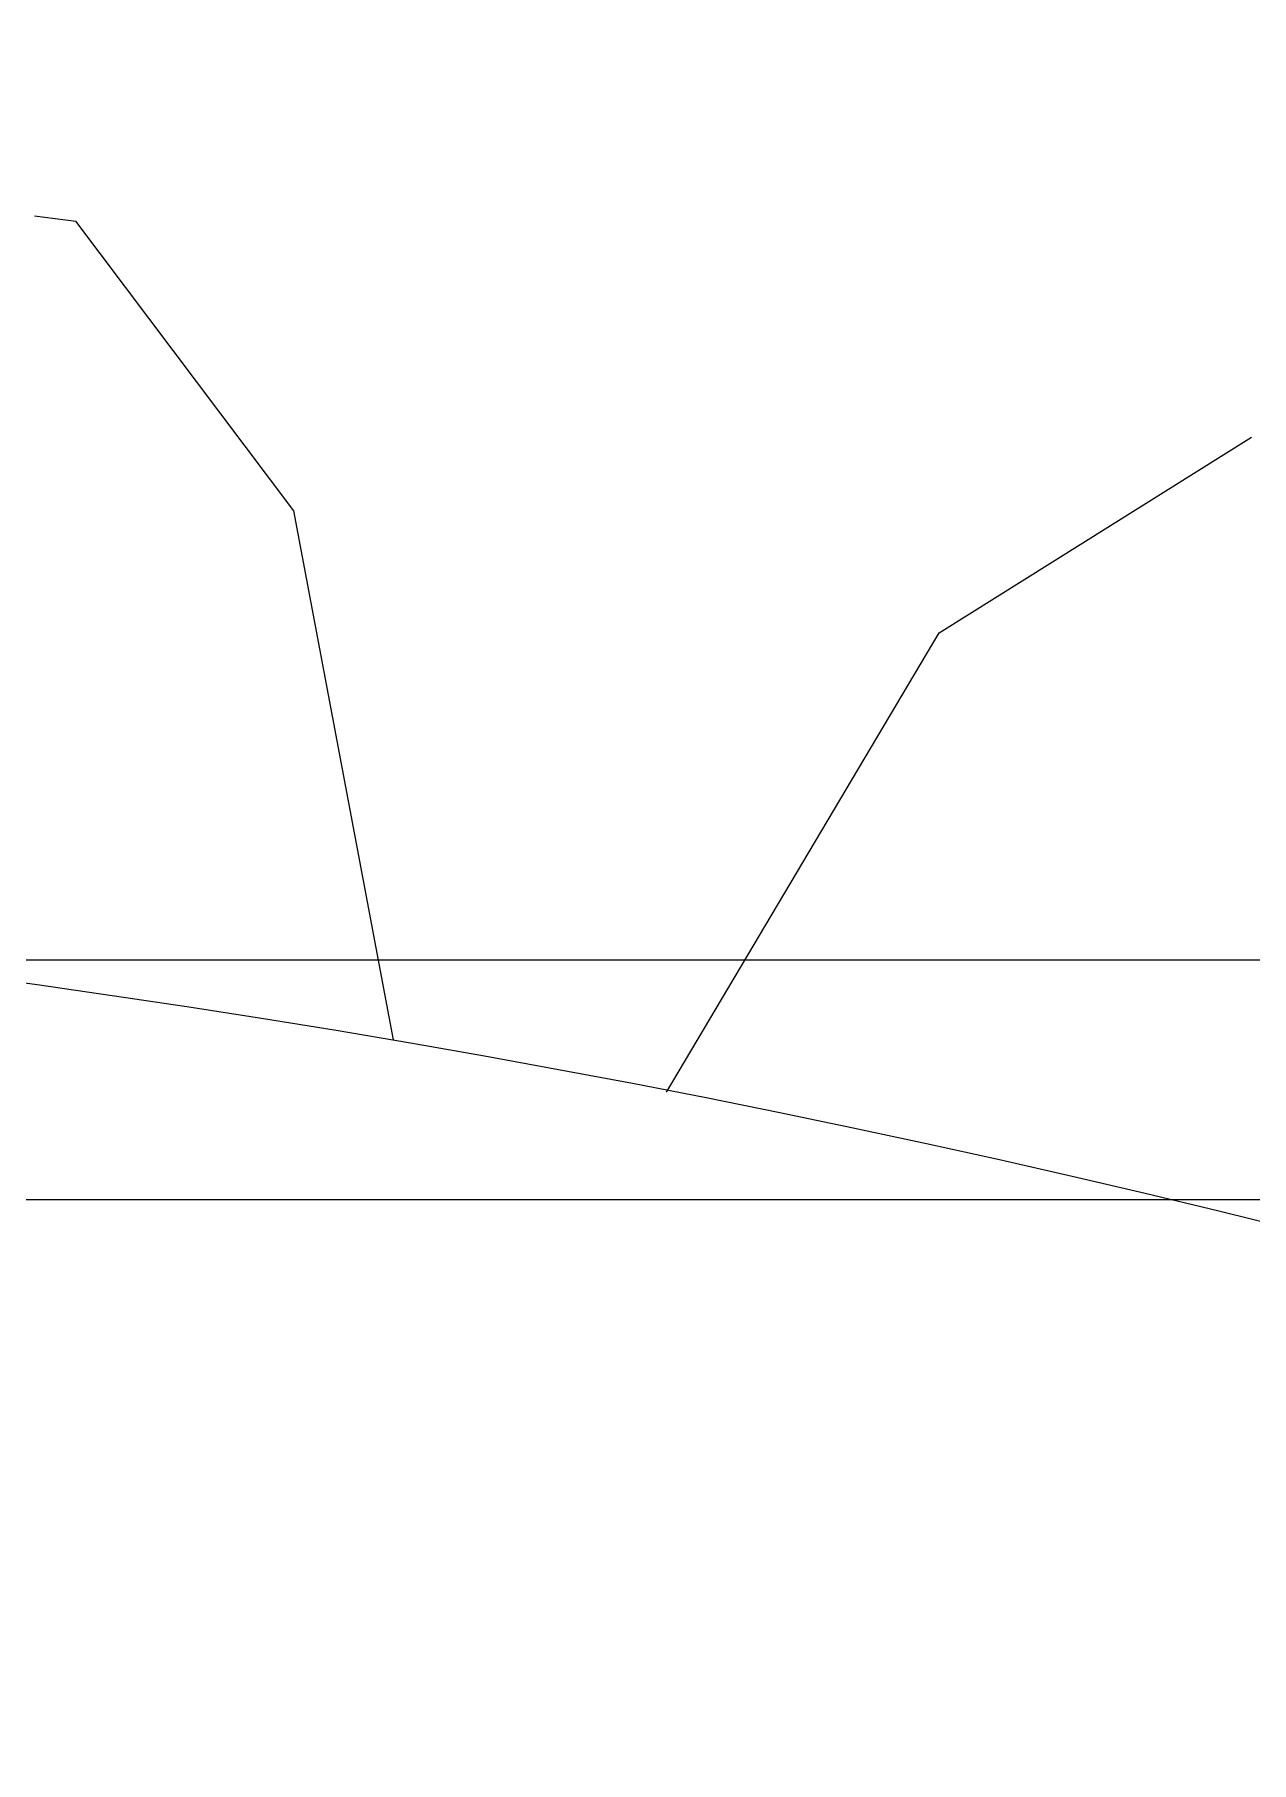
# Model space of a CAD drawing. Extents: x -381 to 213, y -63 to 250.
# Drawn here: x -109.32 to -103, y 70.51 to 79.48 of the extents above; entities that cross this region are included whole.
import ezdxf

# ---------------------------------------------------------------- set-up
doc = ezdxf.new("R2010")
doc.units = 0
doc.header["$MEASUREMENT"] = 0
doc.linetypes.add('K5LT65535', pattern=[0])
doc.linetypes.add('K5LT_BASIC', pattern=[0])
doc.layers.add('Системный слой', color=7, linetype='Continuous')

# ---------------------------------------------------------------- blocks, each defined once
blk = doc.blocks.new('*U')
at = {"layer": 'Системный слой', "color": 5, "linetype": 'K5LT_BASIC'}
blk.add_line((102.7442, 71.9022), (102.9592, 71.8739), dxfattribs=at)
blk.add_line((102.7442, 71.9022), (102.9592, 71.8739), dxfattribs=at)
for points in [[(104.6089, 67.6216), (104.0916, 70.3707), (102.9592, 71.8739)], [(104.6089, 67.6216), (104.0916, 70.3707), (102.9592, 71.8739)], [(106.0274, 67.35), (107.444, 69.7354), (109.0657, 70.7518)], [(106.0274, 67.35), (107.444, 69.7354), (109.0657, 70.7518)]]:
    blk.add_lwpolyline(points, dxfattribs=at)
blk = doc.blocks.new('*F')
at = {"layer": 'Системный слой', "color": 5, "linetype": 'K5LT65535'}
for points in [[(64.5961, 15.6923), (64.5961, 19.3288), (62.0123, 19.3288), (59.4284, 45.9326), (-51.1017, 45.9326), (-51.1017, 49.7605), (-44.0201, 51.4831), (56.079, 51.4831), (58.3758, 49.1863), (59.4284, 45.9326)], [(-51.5802, 12.1516), (-51.5802, 15.788), (-42.6803, 41.722), (-39.7137, 44.6886), (1.1489, 44.6886), (2.7279, 43.1096), (2.7279, -18.3334), (0.7661, -21.5338), (-1.1478, -21.5338)]]:
    blk.add_lwpolyline(points, dxfattribs=at)
at = {"layer": 'Системный слой', "color": 5, "linetype": 'K5LT_BASIC'}
blk.add_circle((94.0125, 5.9815), 62.5341, dxfattribs=at)
blk.add_circle((94.0125, 5.9815), 62.5341, dxfattribs=at)
at = {"layer": 'Системный слой'}
blk.add_blockref('*U', (0, 0), dxfattribs=at)
blk.add_blockref('*U', (0, 0), dxfattribs=at)
blk.add_blockref('*U', (0, 0), dxfattribs=at)
blk.add_blockref('*U', (0, 0), dxfattribs=at)
blk.add_blockref('*U', (0, 0), dxfattribs=at)
blk.add_blockref('*U', (0, 0), dxfattribs=at)
blk.add_blockref('*U', (0, 0), dxfattribs=at)
blk.add_blockref('*U', (0, 0), dxfattribs=at)
blk.add_blockref('*U', (0, 0), dxfattribs=at)
blk.add_blockref('*U', (0, 0), dxfattribs=at)
blk.add_blockref('*U', (0, 0), dxfattribs=at)
blk.add_blockref('*U', (0, 0), dxfattribs=at)
blk.add_blockref('*U', (0, 0), dxfattribs=at)
blk.add_blockref('*U', (0, 0), dxfattribs=at)
blk.add_blockref('*U', (0, 0), dxfattribs=at)
blk.add_blockref('*U', (0, 0), dxfattribs=at)
blk.add_blockref('*U', (0, 0), dxfattribs=at)
blk.add_blockref('*U', (0, 0), dxfattribs=at)
blk.add_blockref('*U', (0, 0), dxfattribs=at)
blk.add_blockref('*U', (0, 0), dxfattribs=at)
blk.add_blockref('*U', (0, 0), dxfattribs=at)
blk.add_blockref('*U', (0, 0), dxfattribs=at)
blk.add_blockref('*U', (0, 0), dxfattribs=at)
blk.add_blockref('*U', (0, 0), dxfattribs=at)
blk.add_blockref('*U', (0, 0), dxfattribs=at)
blk.add_blockref('*U', (0, 0), dxfattribs=at)
blk.add_blockref('*U', (0, 0), dxfattribs=at)
blk.add_blockref('*U', (0, 0), dxfattribs=at)
blk.add_blockref('*U', (0, 0), dxfattribs=at)
blk.add_blockref('*U', (0, 0), dxfattribs=at)
blk.add_blockref('*U', (0, 0), dxfattribs=at)
blk.add_blockref('*U', (0, 0), dxfattribs=at)
blk.add_blockref('*U', (0, 0), dxfattribs=at)
blk.add_blockref('*U', (0, 0), dxfattribs=at)
blk.add_blockref('*U', (0, 0), dxfattribs=at)
blk.add_blockref('*U', (0, 0), dxfattribs=at)
blk.add_blockref('*U', (0, 0), dxfattribs=at)
blk.add_blockref('*U', (0, 0), dxfattribs=at)
blk.add_blockref('*U', (0, 0), dxfattribs=at)
blk.add_blockref('*U', (0, 0), dxfattribs=at)
blk.add_blockref('*U', (0, 0), dxfattribs=at)
blk.add_blockref('*U', (0, 0), dxfattribs=at)
blk.add_blockref('*U', (0, 0), dxfattribs=at)
blk.add_blockref('*U', (0, 0), dxfattribs=at)
blk.add_blockref('*U', (0, 0), dxfattribs=at)
blk.add_blockref('*U', (0, 0), dxfattribs=at)
blk.add_blockref('*U', (0, 0), dxfattribs=at)
blk.add_blockref('*U', (0, 0), dxfattribs=at)
blk.add_blockref('*U', (0, 0), dxfattribs=at)
blk.add_blockref('*U', (0, 0), dxfattribs=at)
blk.add_blockref('*U', (0, 0), dxfattribs=at)
blk.add_blockref('*U', (0, 0), dxfattribs=at)
blk.add_blockref('*U', (0, 0), dxfattribs=at)
blk.add_blockref('*U', (0, 0), dxfattribs=at)
blk.add_blockref('*U', (0, 0), dxfattribs=at)
blk.add_blockref('*U', (0, 0), dxfattribs=at)
blk.add_blockref('*U', (0, 0), dxfattribs=at)
blk.add_blockref('*U', (0, 0), dxfattribs=at)
blk.add_blockref('*U', (0, 0), dxfattribs=at)
blk.add_blockref('*U', (0, 0), dxfattribs=at)
blk.add_blockref('*U', (0, 0), dxfattribs=at)
blk.add_blockref('*U', (0, 0), dxfattribs=at)
blk.add_blockref('*U', (0, 0), dxfattribs=at)
blk.add_blockref('*U', (0, 0), dxfattribs=at)
blk.add_blockref('*U', (0, 0), dxfattribs=at)
blk.add_blockref('*U', (0, 0), dxfattribs=at)
blk.add_blockref('*U', (0, 0), dxfattribs=at)
blk.add_blockref('*U', (0, 0), dxfattribs=at)
blk.add_blockref('*U', (0, 0), dxfattribs=at)
blk.add_blockref('*U', (0, 0), dxfattribs=at)
blk.add_blockref('*U', (0, 0), dxfattribs=at)
blk.add_blockref('*U', (0, 0), dxfattribs=at)
blk.add_blockref('*U', (0, 0), dxfattribs=at)
blk.add_blockref('*U', (0, 0), dxfattribs=at)
blk.add_blockref('*U', (0, 0), dxfattribs=at)
blk.add_blockref('*U', (0, 0), dxfattribs=at)
blk.add_blockref('*U', (0, 0), dxfattribs=at)
blk.add_blockref('*U', (0, 0), dxfattribs=at)
blk.add_blockref('*U', (0, 0), dxfattribs=at)
blk.add_blockref('*U', (0, 0), dxfattribs=at)
blk.add_blockref('*U', (0, 0), dxfattribs=at)
blk.add_blockref('*U', (0, 0), dxfattribs=at)
blk.add_blockref('*U', (0, 0), dxfattribs=at)
blk.add_blockref('*U', (0, 0), dxfattribs=at)
blk.add_blockref('*U', (0, 0), dxfattribs=at)
blk.add_blockref('*U', (0, 0), dxfattribs=at)
blk.add_blockref('*U', (0, 0), dxfattribs=at)
blk.add_blockref('*U', (0, 0), dxfattribs=at)
blk.add_blockref('*U', (0, 0), dxfattribs=at)
blk.add_blockref('*U', (0, 0), dxfattribs=at)
blk.add_blockref('*U', (0, 0), dxfattribs=at)
blk.add_blockref('*U', (0, 0), dxfattribs=at)
blk.add_blockref('*U', (0, 0), dxfattribs=at)
blk.add_blockref('*U', (0, 0), dxfattribs=at)
blk.add_blockref('*U', (0, 0), dxfattribs=at)
blk.add_blockref('*U', (0, 0), dxfattribs=at)
blk.add_blockref('*U', (0, 0), dxfattribs=at)
blk.add_blockref('*U', (0, 0), dxfattribs=at)
blk.add_blockref('*U', (0, 0), dxfattribs=at)
blk.add_blockref('*U', (0, 0), dxfattribs=at)
blk.add_blockref('*U', (0, 0), dxfattribs=at)
blk.add_blockref('*U', (0, 0), dxfattribs=at)
blk.add_blockref('*U', (0, 0), dxfattribs=at)
blk.add_blockref('*U', (0, 0), dxfattribs=at)
blk.add_blockref('*U', (0, 0), dxfattribs=at)
blk.add_blockref('*U', (0, 0), dxfattribs=at)
blk.add_blockref('*U', (0, 0), dxfattribs=at)
blk.add_blockref('*U', (0, 0), dxfattribs=at)
blk.add_blockref('*U', (0, 0), dxfattribs=at)
blk.add_blockref('*U', (0, 0), dxfattribs=at)
blk.add_blockref('*U', (0, 0), dxfattribs=at)
blk.add_blockref('*U', (0, 0), dxfattribs=at)
blk.add_blockref('*U', (0, 0), dxfattribs=at)
blk.add_blockref('*U', (0, 0), dxfattribs=at)
blk.add_blockref('*U', (0, 0), dxfattribs=at)
blk.add_blockref('*U', (0, 0), dxfattribs=at)
blk.add_blockref('*U', (0, 0), dxfattribs=at)
blk.add_blockref('*U', (0, 0), dxfattribs=at)
blk.add_blockref('*U', (0, 0), dxfattribs=at)
blk.add_blockref('*U', (0, 0), dxfattribs=at)
blk.add_blockref('*U', (0, 0), dxfattribs=at)
blk.add_blockref('*U', (0, 0), dxfattribs=at)
blk.add_blockref('*U', (0, 0), dxfattribs=at)
blk.add_blockref('*U', (0, 0), dxfattribs=at)
blk.add_blockref('*U', (0, 0), dxfattribs=at)
blk.add_blockref('*U', (0, 0), dxfattribs=at)
blk.add_blockref('*U', (0, 0), dxfattribs=at)
blk.add_blockref('*U', (0, 0), dxfattribs=at)
blk.add_blockref('*U', (0, 0), dxfattribs=at)
blk.add_blockref('*U', (0, 0), dxfattribs=at)
blk.add_blockref('*U', (0, 0), dxfattribs=at)
blk.add_blockref('*U', (0, 0), dxfattribs=at)
blk.add_blockref('*U', (0, 0), dxfattribs=at)
blk.add_blockref('*U', (0, 0), dxfattribs=at)
blk.add_blockref('*U', (0, 0), dxfattribs=at)
blk.add_blockref('*U', (0, 0), dxfattribs=at)
blk.add_blockref('*U', (0, 0), dxfattribs=at)
blk.add_blockref('*U', (0, 0), dxfattribs=at)
blk.add_blockref('*U', (0, 0), dxfattribs=at)
blk.add_blockref('*U', (0, 0), dxfattribs=at)
blk.add_blockref('*U', (0, 0), dxfattribs=at)
blk.add_blockref('*U', (0, 0), dxfattribs=at)
blk.add_blockref('*U', (0, 0), dxfattribs=at)
blk.add_blockref('*U', (0, 0), dxfattribs=at)
blk.add_blockref('*U', (0, 0), dxfattribs=at)
blk.add_blockref('*U', (0, 0), dxfattribs=at)
blk.add_blockref('*U', (0, 0), dxfattribs=at)
blk.add_blockref('*U', (0, 0), dxfattribs=at)
blk.add_blockref('*U', (0, 0), dxfattribs=at)
blk.add_blockref('*U', (0, 0), dxfattribs=at)
blk.add_blockref('*U', (0, 0), dxfattribs=at)
blk.add_blockref('*U', (0, 0), dxfattribs=at)
blk.add_blockref('*U', (0, 0), dxfattribs=at)
blk.add_blockref('*U', (0, 0), dxfattribs=at)
blk.add_blockref('*U', (0, 0), dxfattribs=at)
blk.add_blockref('*U', (0, 0), dxfattribs=at)
blk.add_blockref('*U', (0, 0), dxfattribs=at)
blk.add_blockref('*U', (0, 0), dxfattribs=at)
blk.add_blockref('*U', (0, 0), dxfattribs=at)
blk.add_blockref('*U', (0, 0), dxfattribs=at)
blk.add_blockref('*U', (0, 0), dxfattribs=at)
blk.add_blockref('*U', (0, 0), dxfattribs=at)
blk.add_blockref('*U', (0, 0), dxfattribs=at)
blk.add_blockref('*U', (0, 0), dxfattribs=at)
blk.add_blockref('*U', (0, 0), dxfattribs=at)
blk.add_blockref('*U', (0, 0), dxfattribs=at)
blk.add_blockref('*U', (0, 0), dxfattribs=at)
blk.add_blockref('*U', (0, 0), dxfattribs=at)
blk.add_blockref('*U', (0, 0), dxfattribs=at)
blk.add_blockref('*U', (0, 0), dxfattribs=at)
blk.add_blockref('*U', (0, 0), dxfattribs=at)
blk.add_blockref('*U', (0, 0), dxfattribs=at)
blk.add_blockref('*U', (0, 0), dxfattribs=at)
blk.add_blockref('*U', (0, 0), dxfattribs=at)
blk.add_blockref('*U', (0, 0), dxfattribs=at)
blk.add_blockref('*U', (0, 0), dxfattribs=at)
blk.add_blockref('*U', (0, 0), dxfattribs=at)
blk.add_blockref('*U', (0, 0), dxfattribs=at)
blk.add_blockref('*U', (0, 0), dxfattribs=at)
blk.add_blockref('*U', (0, 0), dxfattribs=at)
blk.add_blockref('*U', (0, 0), dxfattribs=at)
blk.add_blockref('*U', (0, 0), dxfattribs=at)
blk.add_blockref('*U', (0, 0), dxfattribs=at)
blk.add_blockref('*U', (0, 0), dxfattribs=at)
blk.add_blockref('*U', (0, 0), dxfattribs=at)
blk.add_blockref('*U', (0, 0), dxfattribs=at)
blk.add_blockref('*U', (0, 0), dxfattribs=at)
blk.add_blockref('*U', (0, 0), dxfattribs=at)
blk.add_blockref('*U', (0, 0), dxfattribs=at)
blk.add_blockref('*U', (0, 0), dxfattribs=at)
blk.add_blockref('*U', (0, 0), dxfattribs=at)
blk.add_blockref('*U', (0, 0), dxfattribs=at)
blk.add_blockref('*U', (0, 0), dxfattribs=at)
blk.add_blockref('*U', (0, 0), dxfattribs=at)
blk.add_blockref('*U', (0, 0), dxfattribs=at)
blk.add_blockref('*U', (0, 0), dxfattribs=at)
blk.add_blockref('*U', (0, 0), dxfattribs=at)
blk.add_blockref('*U', (0, 0), dxfattribs=at)
blk.add_blockref('*U', (0, 0), dxfattribs=at)
blk.add_blockref('*U', (0, 0), dxfattribs=at)
blk.add_blockref('*U', (0, 0), dxfattribs=at)
blk.add_blockref('*U', (0, 0), dxfattribs=at)
blk.add_blockref('*U', (0, 0), dxfattribs=at)
blk.add_blockref('*U', (0, 0), dxfattribs=at)
blk.add_blockref('*U', (0, 0), dxfattribs=at)
blk.add_blockref('*U', (0, 0), dxfattribs=at)
blk.add_blockref('*U', (0, 0), dxfattribs=at)

msp = doc.modelspace()

# ---------------------------------------------------------------- block references
at = {"layer": 'Системный слой'}
for p in [(-96.5151, 28.7405), (-212.0681, 6.6367)]:
    msp.add_blockref('*F', p, dxfattribs=at)

doc.saveas('drawing.dxf')
